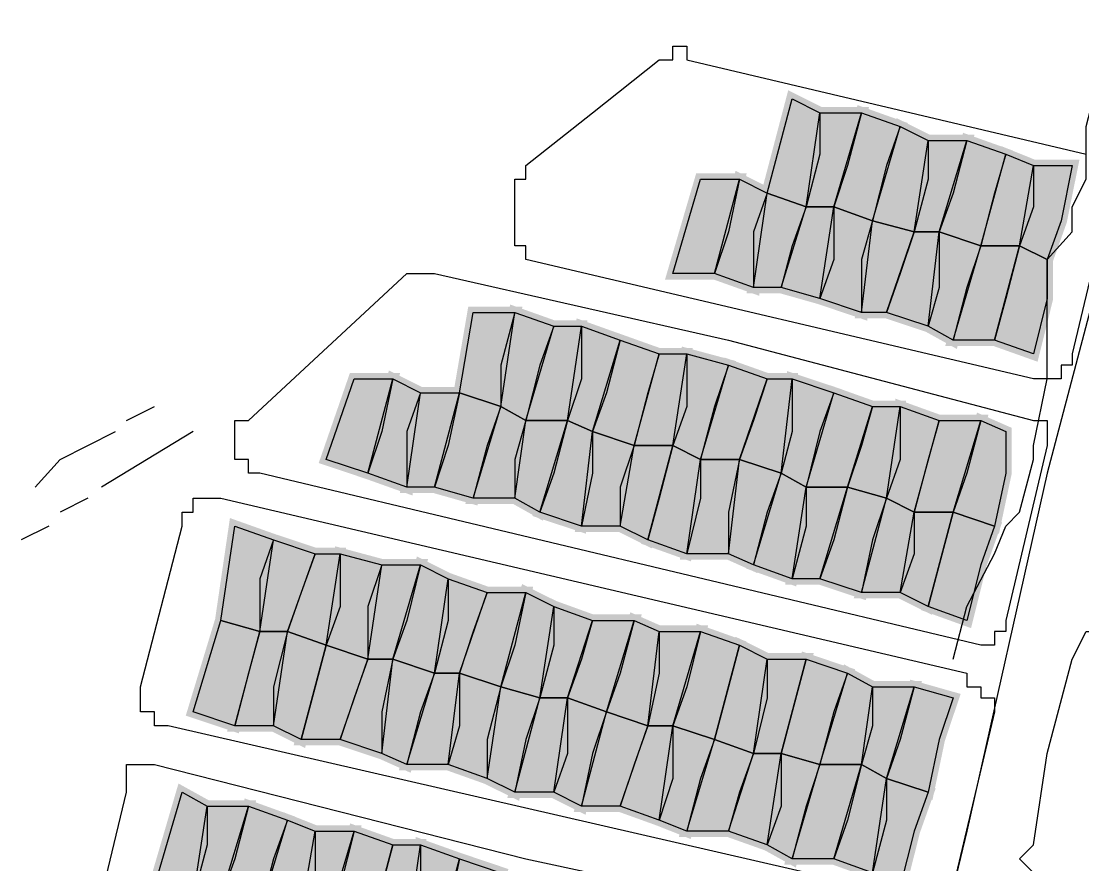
# Model space of a CAD drawing. Header units: millimetres. Extents: x -3588 to 75209, y -3737 to 38254.
# Drawn here: x 27931 to 28039, y 6343.7 to 6429.5 of the extents above; entities that cross this region are included whole.
import ezdxf

# ---------------------------------------------------------------- set-up
doc = ezdxf.new("R2010")
doc.units = ezdxf.units.MM
doc.layers.add('H', color=250, linetype='Continuous')
doc.layers.add('P', color=253, linetype='Continuous')

msp = doc.modelspace()

# ---------------------------------------------------------------- hatches: boundary and pattern name
at = {"layer": 'H', "linetype": 'Continuous'}
for points in [[(28012.545, 6419.944), (28011.121, 6410.63), (28006.896, 6412.038), (28009.713, 6421.352), (28012.545, 6419.944), (28012.545, 6419.944)], [(28016.482, 6419.944), (28013.665, 6410.63), (28011.121, 6410.63), (28012.545, 6419.944), (28016.482, 6419.944), (28016.482, 6419.944)], [(28020.435, 6418.808), (28017.906, 6409.206), (28013.665, 6410.63), (28016.482, 6419.944), (28020.435, 6418.808), (28020.435, 6418.808)], [(28023.268, 6417.4), (28021.859, 6407.797), (28017.906, 6409.206), (28020.435, 6418.808), (28023.268, 6417.4), (28023.268, 6417.4)], [(28027.221, 6417.4), (28024.676, 6407.797), (28021.859, 6407.797), (28023.268, 6417.4), (28027.221, 6417.4), (28027.221, 6417.4)], [(28031.446, 6415.991), (28028.629, 6406.389), (28024.676, 6407.797), (28027.221, 6417.4), (28031.446, 6415.991), (28031.446, 6415.991)], [(28033.99, 6414.583), (28032.87, 6406.389), (28028.629, 6406.389), (28031.446, 6415.991), (28033.99, 6414.583), (28033.99, 6414.583)], [(28038.231, 6414.583), (28035.399, 6405.269), (28032.87, 6406.389), (28033.99, 6414.583), (28038.231, 6414.583), (28038.231, 6414.583)], [(28004.351, 6413.159), (28001.535, 6403.844), (27997.582, 6403.844), (28000.11, 6413.159), (28004.351, 6413.159), (28004.351, 6413.159)], [(28006.896, 6412.038), (28005.488, 6402.436), (28001.535, 6403.844), (28004.351, 6413.159), (28006.896, 6412.038), (28006.896, 6412.038)], [(28011.121, 6410.63), (28008.304, 6402.436), (28005.488, 6402.436), (28006.896, 6412.038), (28011.121, 6410.63), (28011.121, 6410.63)], [(28013.665, 6410.63), (28012.545, 6401.028), (28008.304, 6402.436), (28011.121, 6410.63), (28013.665, 6410.63), (28013.665, 6410.63)], [(28017.906, 6409.206), (28016.482, 6399.619), (28012.545, 6401.028), (28013.665, 6410.63), (28017.906, 6409.206), (28017.906, 6409.206)], [(28021.859, 6407.797), (28019.315, 6399.619), (28016.482, 6399.619), (28017.906, 6409.206), (28021.859, 6407.797), (28021.859, 6407.797)], [(28024.676, 6407.797), (28023.268, 6398.483), (28019.315, 6399.619), (28021.859, 6407.797), (28024.676, 6407.797), (28024.676, 6407.797)], [(28028.629, 6406.389), (28026.084, 6397.075), (28023.268, 6398.483), (28024.676, 6407.797), (28028.629, 6406.389), (28028.629, 6406.389)], [(28032.87, 6406.389), (28030.037, 6397.075), (28026.084, 6397.075), (28028.629, 6406.389), (28032.87, 6406.389), (28032.87, 6406.389)], [(28035.399, 6405.269), (28033.99, 6395.666), (28030.037, 6397.075), (28032.87, 6406.389), (28035.399, 6405.269), (28035.399, 6405.269)], [(27981.21, 6399.619), (27979.786, 6390.305), (27975.833, 6391.714), (27977.257, 6399.619), (27981.21, 6399.619), (27981.21, 6399.619)], [(27985.163, 6398.483), (27982.618, 6388.881), (27979.786, 6390.305), (27981.21, 6399.619), (27985.163, 6398.483), (27985.163, 6398.483)], [(27987.98, 6398.483), (27986.571, 6388.881), (27982.618, 6388.881), (27985.163, 6398.483), (27987.98, 6398.483), (27987.98, 6398.483)], [(27991.932, 6397.075), (27989.388, 6387.473), (27986.571, 6388.881), (27987.98, 6398.483), (27991.932, 6397.075), (27991.932, 6397.075)], [(27996.157, 6395.666), (27993.341, 6386.064), (27989.388, 6387.473), (27991.932, 6397.075), (27996.157, 6395.666), (27996.157, 6395.666)], [(27998.702, 6395.666), (27997.582, 6386.064), (27993.341, 6386.064), (27996.157, 6395.666), (27998.702, 6395.666), (27998.702, 6395.666)], [(28002.943, 6394.258), (28000.11, 6384.944), (27997.582, 6386.064), (27998.702, 6395.666), (28002.943, 6394.258), (28002.943, 6394.258)], [(28006.896, 6392.834), (28004.351, 6384.944), (28000.11, 6384.944), (28002.943, 6394.258), (28006.896, 6392.834), (28006.896, 6392.834)], [(27969.063, 6392.834), (27966.246, 6383.52), (27962.294, 6384.944), (27964.838, 6392.834), (27969.063, 6392.834), (27969.063, 6392.834)], [(27971.608, 6391.714), (27970.471, 6382.111), (27966.246, 6383.52), (27969.063, 6392.834), (27971.608, 6391.714), (27971.608, 6391.714)], [(28009.713, 6392.834), (28008.304, 6383.52), (28004.351, 6384.944), (28006.896, 6392.834), (28009.713, 6392.834), (28009.713, 6392.834)], [(28013.665, 6391.714), (28011.121, 6382.111), (28008.304, 6383.52), (28009.713, 6392.834), (28013.665, 6391.714), (28013.665, 6391.714)], [(27975.833, 6391.714), (27973.016, 6382.111), (27970.471, 6382.111), (27971.608, 6391.714), (27975.833, 6391.714), (27975.833, 6391.714)], [(27979.786, 6390.305), (27977.257, 6380.703), (27973.016, 6382.111), (27975.833, 6391.714), (27979.786, 6390.305), (27979.786, 6390.305)], [(28017.906, 6390.305), (28015.074, 6382.111), (28011.121, 6382.111), (28013.665, 6391.714), (28017.906, 6390.305), (28017.906, 6390.305)], [(27982.618, 6388.881), (27981.21, 6380.703), (27977.257, 6380.703), (27979.786, 6390.305), (27982.618, 6388.881), (27982.618, 6388.881)], [(28020.435, 6390.305), (28019.315, 6380.703), (28015.074, 6382.111), (28017.906, 6390.305), (28020.435, 6390.305), (28020.435, 6390.305)], [(28024.676, 6388.881), (28021.859, 6379.295), (28019.315, 6380.703), (28020.435, 6390.305), (28024.676, 6388.881), (28024.676, 6388.881)], [(27986.571, 6388.881), (27984.027, 6379.295), (27981.21, 6380.703), (27982.618, 6388.881), (27986.571, 6388.881), (27986.571, 6388.881)], [(27989.388, 6387.473), (27987.98, 6378.158), (27984.027, 6379.295), (27986.571, 6388.881), (27989.388, 6387.473), (27989.388, 6387.473)], [(28028.629, 6388.881), (28026.084, 6379.295), (28021.859, 6379.295), (28024.676, 6388.881), (28028.629, 6388.881), (28028.629, 6388.881)], [(28031.446, 6387.473), (28030.037, 6378.158), (28026.084, 6379.295), (28028.629, 6388.881), (28031.446, 6387.473), (28031.446, 6387.473)], [(27993.341, 6386.064), (27991.932, 6378.158), (27987.98, 6378.158), (27989.388, 6387.473), (27993.341, 6386.064), (27993.341, 6386.064)], [(27997.582, 6386.064), (27994.749, 6376.75), (27991.932, 6378.158), (27993.341, 6386.064), (27997.582, 6386.064), (27997.582, 6386.064)], [(28000.11, 6384.944), (27998.702, 6375.342), (27994.749, 6376.75), (27997.582, 6386.064), (28000.11, 6384.944), (28000.11, 6384.944)], [(28004.351, 6384.944), (28002.943, 6375.342), (27998.702, 6375.342), (28000.11, 6384.944), (28004.351, 6384.944), (28004.351, 6384.944)], [(28008.304, 6383.52), (28005.488, 6373.933), (28002.943, 6375.342), (28004.351, 6384.944), (28008.304, 6383.52), (28008.304, 6383.52)], [(28011.121, 6382.111), (28009.713, 6372.509), (28005.488, 6373.933), (28008.304, 6383.52), (28011.121, 6382.111), (28011.121, 6382.111)], [(28015.074, 6382.111), (28012.545, 6372.509), (28009.713, 6372.509), (28011.121, 6382.111), (28015.074, 6382.111), (28015.074, 6382.111)], [(28019.315, 6380.703), (28016.482, 6371.389), (28012.545, 6372.509), (28015.074, 6382.111), (28019.315, 6380.703), (28019.315, 6380.703)], [(28021.859, 6379.295), (28020.435, 6371.389), (28016.482, 6371.389), (28019.315, 6380.703), (28021.859, 6379.295), (28021.859, 6379.295)], [(28026.084, 6379.295), (28023.268, 6369.981), (28020.435, 6371.389), (28021.859, 6379.295), (28026.084, 6379.295), (28026.084, 6379.295)], [(28030.037, 6378.158), (28027.221, 6368.556), (28023.268, 6369.981), (28026.084, 6379.295), (28030.037, 6378.158), (28030.037, 6378.158)], [(27956.932, 6376.75), (27955.508, 6367.148), (27951.283, 6368.556), (27952.691, 6378.158), (27956.932, 6376.75), (27956.932, 6376.75)], [(27960.885, 6375.342), (27958.053, 6367.148), (27955.508, 6367.148), (27956.932, 6376.75), (27960.885, 6375.342), (27960.885, 6375.342)], [(27963.702, 6375.342), (27962.294, 6365.74), (27958.053, 6367.148), (27960.885, 6375.342), (27963.702, 6375.342), (27963.702, 6375.342)], [(27967.655, 6373.933), (27966.246, 6364.619), (27962.294, 6365.74), (27963.702, 6375.342), (27967.655, 6373.933), (27967.655, 6373.933)], [(27971.608, 6373.933), (27969.063, 6364.619), (27966.246, 6364.619), (27967.655, 6373.933), (27971.608, 6373.933), (27971.608, 6373.933)], [(27974.424, 6372.509), (27973.016, 6363.195), (27969.063, 6364.619), (27971.608, 6373.933), (27974.424, 6372.509), (27974.424, 6372.509)], [(27978.377, 6371.389), (27975.833, 6363.195), (27973.016, 6363.195), (27974.424, 6372.509), (27978.377, 6371.389), (27978.377, 6371.389)], [(27982.618, 6371.389), (27979.786, 6361.787), (27975.833, 6363.195), (27978.377, 6371.389), (27982.618, 6371.389), (27982.618, 6371.389)], [(27985.163, 6369.981), (27984.027, 6360.378), (27979.786, 6361.787), (27982.618, 6371.389), (27985.163, 6369.981), (27985.163, 6369.981)], [(27989.388, 6368.556), (27986.571, 6360.378), (27984.027, 6360.378), (27985.163, 6369.981), (27989.388, 6368.556), (27989.388, 6368.556)], [(27955.508, 6367.148), (27952.691, 6357.834), (27948.738, 6358.97), (27951.283, 6368.556), (27955.508, 6367.148), (27955.508, 6367.148)], [(27993.341, 6368.556), (27990.796, 6358.97), (27986.571, 6360.378), (27989.388, 6368.556), (27993.341, 6368.556), (27993.341, 6368.556)], [(27996.157, 6367.148), (27994.749, 6357.834), (27990.796, 6358.97), (27993.341, 6368.556), (27996.157, 6367.148), (27996.157, 6367.148)], [(27958.053, 6367.148), (27956.932, 6357.834), (27952.691, 6357.834), (27955.508, 6367.148), (27958.053, 6367.148), (27958.053, 6367.148)], [(27962.294, 6365.74), (27959.461, 6356.425), (27956.932, 6357.834), (27958.053, 6367.148), (27962.294, 6365.74), (27962.294, 6365.74)], [(28000.11, 6367.148), (27997.582, 6357.834), (27994.749, 6357.834), (27996.157, 6367.148), (28000.11, 6367.148), (28000.11, 6367.148)], [(28004.351, 6365.74), (28001.535, 6356.425), (27997.582, 6357.834), (28000.11, 6367.148), (28004.351, 6365.74), (28004.351, 6365.74)], [(27966.246, 6364.619), (27963.702, 6356.425), (27959.461, 6356.425), (27962.294, 6365.74), (27966.246, 6364.619), (27966.246, 6364.619)], [(28006.896, 6364.619), (28005.488, 6355.017), (28001.535, 6356.425), (28004.351, 6365.74), (28006.896, 6364.619), (28006.896, 6364.619)], [(27969.063, 6364.619), (27967.655, 6355.017), (27963.702, 6356.425), (27966.246, 6364.619), (27969.063, 6364.619), (27969.063, 6364.619)], [(27973.016, 6363.195), (27970.471, 6353.609), (27967.655, 6355.017), (27969.063, 6364.619), (27973.016, 6363.195), (27973.016, 6363.195)], [(28011.121, 6364.619), (28008.304, 6355.017), (28005.488, 6355.017), (28006.896, 6364.619), (28011.121, 6364.619), (28011.121, 6364.619)], [(28015.074, 6363.195), (28012.545, 6353.609), (28008.304, 6355.017), (28011.121, 6364.619), (28015.074, 6363.195), (28015.074, 6363.195)], [(27975.833, 6363.195), (27974.424, 6353.609), (27970.471, 6353.609), (27973.016, 6363.195), (27975.833, 6363.195), (27975.833, 6363.195)], [(27979.786, 6361.787), (27978.377, 6352.184), (27974.424, 6353.609), (27975.833, 6363.195), (27979.786, 6361.787), (27979.786, 6361.787)], [(28017.906, 6361.787), (28016.482, 6353.609), (28012.545, 6353.609), (28015.074, 6363.195), (28017.906, 6361.787), (28017.906, 6361.787)], [(27984.027, 6360.378), (27981.21, 6351.064), (27978.377, 6352.184), (27979.786, 6361.787), (27984.027, 6360.378), (27984.027, 6360.378)], [(28021.859, 6361.787), (28019.315, 6352.184), (28016.482, 6353.609), (28017.906, 6361.787), (28021.859, 6361.787), (28021.859, 6361.787)], [(28026.084, 6360.378), (28023.268, 6351.064), (28019.315, 6352.184), (28021.859, 6361.787), (28026.084, 6360.378), (28026.084, 6360.378)], [(27986.571, 6360.378), (27985.163, 6351.064), (27981.21, 6351.064), (27984.027, 6360.378), (27986.571, 6360.378), (27986.571, 6360.378)], [(27990.796, 6358.97), (27987.98, 6349.656), (27985.163, 6351.064), (27986.571, 6360.378), (27990.796, 6358.97), (27990.796, 6358.97)], [(27994.749, 6357.834), (27991.932, 6349.656), (27987.98, 6349.656), (27990.796, 6358.97), (27994.749, 6357.834), (27994.749, 6357.834)], [(27997.582, 6357.834), (27996.157, 6348.231), (27991.932, 6349.656), (27994.749, 6357.834), (27997.582, 6357.834), (27997.582, 6357.834)], [(28001.535, 6356.425), (27998.702, 6346.823), (27996.157, 6348.231), (27997.582, 6357.834), (28001.535, 6356.425), (28001.535, 6356.425)], [(28005.488, 6355.017), (28002.943, 6346.823), (27998.702, 6346.823), (28001.535, 6356.425), (28005.488, 6355.017), (28005.488, 6355.017)], [(28008.304, 6355.017), (28006.896, 6345.415), (28002.943, 6346.823), (28005.488, 6355.017), (28008.304, 6355.017), (28008.304, 6355.017)], [(28012.545, 6353.609), (28009.713, 6344.295), (28006.896, 6345.415), (28008.304, 6355.017), (28012.545, 6353.609), (28012.545, 6353.609)], [(28016.482, 6353.609), (28013.665, 6344.295), (28009.713, 6344.295), (28012.545, 6353.609), (28016.482, 6353.609), (28016.482, 6353.609)], [(28019.315, 6352.184), (28017.906, 6342.87), (28013.665, 6344.295), (28016.482, 6353.609), (28019.315, 6352.184), (28019.315, 6352.184)], [(28023.268, 6351.064), (28020.435, 6341.462), (28017.906, 6342.87), (28019.315, 6352.184), (28023.268, 6351.064), (28023.268, 6351.064)], [(27950.147, 6349.656), (27948.738, 6340.054), (27944.513, 6341.462), (27947.33, 6351.064), (27950.147, 6349.656), (27950.147, 6349.656)], [(27954.1, 6349.656), (27951.283, 6340.054), (27948.738, 6340.054), (27950.147, 6349.656), (27954.1, 6349.656), (27954.1, 6349.656)], [(27958.053, 6348.231), (27955.508, 6338.645), (27951.283, 6340.054), (27954.1, 6349.656), (27958.053, 6348.231), (27958.053, 6348.231)], [(27960.885, 6346.823), (27959.461, 6338.645), (27955.508, 6338.645), (27958.053, 6348.231), (27960.885, 6346.823), (27960.885, 6346.823)], [(27964.838, 6346.823), (27962.294, 6337.509), (27959.461, 6338.645), (27960.885, 6346.823), (27964.838, 6346.823), (27964.838, 6346.823)], [(27969.063, 6345.415), (27966.246, 6336.101), (27962.294, 6337.509), (27964.838, 6346.823), (27969.063, 6345.415), (27969.063, 6345.415)], [(27971.608, 6345.415), (27970.471, 6336.101), (27966.246, 6336.101), (27969.063, 6345.415), (27971.608, 6345.415), (27971.608, 6345.415)], [(27975.833, 6344.295), (27973.016, 6334.692), (27970.471, 6336.101), (27971.608, 6345.415), (27975.833, 6344.295), (27975.833, 6344.295)], [(27979.786, 6342.87), (27977.257, 6333.284), (27973.016, 6334.692), (27975.833, 6344.295), (27979.786, 6342.87), (27979.786, 6342.87)]]:
    msp.add_hatch(color=256, dxfattribs=at).paths.add_polyline_path(points)

# ---------------------------------------------------------------- linework, layer by layer
at = {"layer": 'P'}
for points in [[(28169.494, 6399.891), (28165.541, 6401.316), (28154.53, 6403.844), (28137.022, 6408.085), (28107.111, 6414.855), (28091.011, 6420.216), (28058.268, 6427.002), (28050.362, 6429.53), (28048.954, 6428.41), (28047.545, 6427.002), (28046.137, 6424.169), (28040.76, 6403.844), (28035.399, 6383.52), (28027.221, 6347.111), (28023.268, 6330.739), (28019.027, 6315.776), (28017.618, 6309.006), (28015.074, 6298.268), (28013.665, 6294.043)], [(27989.1, 6420.216), (27995.885, 6425.593), (27997.294, 6425.593), (27997.294, 6427.002), (27998.702, 6427.002), (27998.702, 6425.593), (28039.351, 6415.991)], [(28025.812, 6364.619), (28027.221, 6369.981), (28030.037, 6375.342), (28031.174, 6378.158), (28032.582, 6379.567), (28033.99, 6384.944), (28033.99, 6386.352), (28035.399, 6393.122), (28035.399, 6399.891), (28035.399, 6403.844), (28035.399, 6405.269), (28037.943, 6408.085), (28037.943, 6409.206), (28037.943, 6410.63), (28039.351, 6413.447), (28039.351, 6418.808), (28040.76, 6424.169)], [(28012.257, 6415.991), (28010.849, 6410.63), (28006.896, 6412.038), (28009.424, 6421.641), (28012.257, 6420.216), (28012.257, 6415.991)], [(28042.184, 6413.447), (28037.943, 6395.666), (28037.943, 6394.53), (28036.807, 6394.53), (28036.807, 6393.122), (28035.399, 6393.122), (28033.99, 6393.122), (27982.33, 6405.269), (27982.33, 6406.677), (27981.21, 6406.677), (27981.21, 6408.085), (27981.21, 6409.206), (27981.21, 6412.038), (27981.21, 6413.447), (27982.33, 6413.447), (27982.33, 6414.855), (27989.1, 6420.216)], [(28015.074, 6414.855), (28013.665, 6410.63), (28010.849, 6410.63), (28012.257, 6420.216), (28016.482, 6420.216), (28015.074, 6414.855)], [(28019.027, 6414.855), (28017.618, 6409.206), (28013.665, 6410.63), (28016.482, 6420.216), (28020.435, 6418.808), (28019.027, 6414.855)], [(28023.268, 6413.447), (28021.859, 6408.085), (28017.618, 6409.206), (28020.435, 6418.808), (28023.268, 6417.4), (28023.268, 6413.447)], [(28025.812, 6412.038), (28024.388, 6408.085), (28021.859, 6408.085), (28023.268, 6417.4), (28027.221, 6417.4), (28025.812, 6412.038)], [(28030.037, 6412.038), (28028.629, 6406.677), (28024.388, 6408.085), (28027.221, 6417.4), (28031.174, 6415.991), (28030.037, 6412.038)], [(28033.99, 6410.63), (28032.582, 6406.677), (28028.629, 6406.677), (28031.174, 6415.991), (28033.99, 6414.855), (28033.99, 6410.63)], [(28036.807, 6409.206), (28035.399, 6405.269), (28032.582, 6406.677), (28033.99, 6414.855), (28037.943, 6414.855), (28036.807, 6409.206)], [(28002.943, 6408.085), (28001.535, 6403.844), (27997.294, 6403.844), (28000.11, 6413.447), (28004.063, 6413.447), (28002.943, 6408.085)], [(28005.488, 6408.085), (28005.488, 6402.436), (28001.535, 6403.844), (28004.063, 6413.447), (28006.896, 6412.038), (28005.488, 6408.085)], [(28009.424, 6406.677), (28008.304, 6402.436), (28005.488, 6402.436), (28006.896, 6412.038), (28010.849, 6410.63), (28009.424, 6406.677)], [(28013.665, 6405.269), (28012.257, 6401.316), (28008.304, 6402.436), (28010.849, 6410.63), (28013.665, 6410.63), (28013.665, 6405.269)], [(28016.482, 6405.269), (28016.482, 6399.891), (28012.257, 6401.316), (28013.665, 6410.63), (28017.618, 6409.206), (28016.482, 6405.269)], [(28020.435, 6403.844), (28019.027, 6399.891), (28016.482, 6399.891), (28017.618, 6409.206), (28021.859, 6408.085), (28020.435, 6403.844)], [(28024.388, 6402.436), (28023.268, 6398.483), (28019.027, 6399.891), (28021.859, 6408.085), (28024.388, 6408.085), (28024.388, 6402.436)], [(28027.221, 6402.436), (28025.812, 6397.075), (28023.268, 6398.483), (28024.388, 6408.085), (28028.629, 6406.677), (28027.221, 6402.436)], [(28031.174, 6401.316), (28030.037, 6397.075), (28025.812, 6397.075), (28028.629, 6406.677), (28032.582, 6406.677), (28031.174, 6401.316)], [(28035.399, 6401.316), (28033.99, 6395.666), (28030.037, 6397.075), (28032.582, 6406.677), (28035.399, 6405.269), (28035.399, 6401.316)], [(28002.943, 6397.075), (28033.99, 6388.881), (28035.399, 6388.881), (28035.399, 6387.761), (28035.399, 6386.352), (28031.174, 6368.556), (28031.174, 6367.436), (28030.037, 6367.436), (28030.037, 6366.028), (28028.629, 6366.028), (27955.236, 6383.52), (27954.1, 6383.52), (27954.1, 6384.944), (27952.691, 6384.944), (27952.691, 6386.352), (27952.691, 6387.761), (27952.691, 6388.881), (27954.1, 6388.881), (27970.199, 6403.844), (27971.608, 6403.844), (27973.016, 6403.844), (28002.943, 6397.075)], [(27979.786, 6394.53), (27979.786, 6390.305), (27975.561, 6391.714), (27976.969, 6399.891), (27981.21, 6399.891), (27979.786, 6394.53)], [(27983.739, 6394.53), (27982.33, 6388.881), (27979.786, 6390.305), (27981.21, 6399.891), (27985.163, 6398.483), (27983.739, 6394.53)], [(27987.98, 6393.122), (27986.571, 6388.881), (27982.33, 6388.881), (27985.163, 6398.483), (27987.98, 6398.483), (27987.98, 6393.122)], [(27990.524, 6391.714), (27989.1, 6387.761), (27986.571, 6388.881), (27987.98, 6398.483), (27991.932, 6397.075), (27990.524, 6391.714)], [(27994.749, 6391.714), (27993.341, 6386.352), (27989.1, 6387.761), (27991.932, 6397.075), (27995.885, 6395.666), (27994.749, 6391.714)], [(27998.702, 6390.305), (27997.294, 6386.352), (27993.341, 6386.352), (27995.885, 6395.666), (27998.702, 6395.666), (27998.702, 6390.305)], [(28001.535, 6390.305), (28000.11, 6384.944), (27997.294, 6386.352), (27998.702, 6395.666), (28002.943, 6394.53), (28001.535, 6390.305)], [(28005.488, 6388.881), (28004.063, 6384.944), (28000.11, 6384.944), (28002.943, 6394.53), (28006.896, 6393.122), (28005.488, 6388.881)], [(27967.655, 6387.761), (27966.246, 6383.52), (27962.005, 6384.944), (27964.838, 6393.122), (27968.775, 6393.122), (27967.655, 6387.761)], [(27970.199, 6387.761), (27970.199, 6382.111), (27966.246, 6383.52), (27968.775, 6393.122), (27971.608, 6391.714), (27970.199, 6387.761)], [(28009.424, 6387.761), (28008.304, 6383.52), (28004.063, 6384.944), (28006.896, 6393.122), (28009.424, 6393.122), (28009.424, 6387.761)], [(28012.257, 6387.761), (28010.849, 6382.111), (28008.304, 6383.52), (28009.424, 6393.122), (28013.665, 6391.714), (28012.257, 6387.761)], [(27974.424, 6386.352), (27973.016, 6382.111), (27970.199, 6382.111), (27971.608, 6391.714), (27975.561, 6391.714), (27974.424, 6386.352)], [(27978.377, 6386.352), (27976.969, 6380.991), (27973.016, 6382.111), (27975.561, 6391.714), (27979.786, 6390.305), (27978.377, 6386.352)], [(28016.482, 6386.352), (28015.074, 6382.111), (28010.849, 6382.111), (28013.665, 6391.714), (28017.618, 6390.305), (28016.482, 6386.352)], [(27941.681, 6388.881), (27944.513, 6390.305)], [(27981.21, 6384.944), (27981.21, 6380.991), (27976.969, 6380.991), (27979.786, 6390.305), (27982.33, 6388.881), (27981.21, 6384.944)], [(28020.435, 6384.944), (28019.027, 6380.991), (28015.074, 6382.111), (28017.618, 6390.305), (28020.435, 6390.305), (28020.435, 6384.944)], [(28023.268, 6384.944), (28021.859, 6379.567), (28019.027, 6380.991), (28020.435, 6390.305), (28024.388, 6388.881), (28023.268, 6384.944)], [(27985.163, 6383.52), (27983.739, 6379.567), (27981.21, 6380.991), (27982.33, 6388.881), (27986.571, 6388.881), (27985.163, 6383.52)], [(27989.1, 6383.52), (27987.98, 6378.158), (27983.739, 6379.567), (27986.571, 6388.881), (27989.1, 6387.761), (27989.1, 6383.52)], [(28027.221, 6383.52), (28025.812, 6379.567), (28021.859, 6379.567), (28024.388, 6388.881), (28028.629, 6388.881), (28027.221, 6383.52)], [(28031.174, 6383.52), (28030.037, 6378.158), (28025.812, 6379.567), (28028.629, 6388.881), (28031.174, 6387.761), (28031.174, 6383.52)], [(27932.367, 6382.111), (27934.911, 6384.944), (27940.561, 6387.761)], [(27948.45, 6387.761), (27939.136, 6382.111)], [(27991.932, 6382.111), (27991.932, 6378.158), (27987.98, 6378.158), (27989.1, 6387.761), (27993.341, 6386.352), (27991.932, 6382.111)], [(27995.885, 6380.991), (27994.749, 6376.75), (27991.932, 6378.158), (27993.341, 6386.352), (27997.294, 6386.352), (27995.885, 6380.991)], [(28000.11, 6380.991), (27998.702, 6375.342), (27994.749, 6376.75), (27997.294, 6386.352), (28000.11, 6384.944), (28000.11, 6380.991)], [(28002.943, 6379.567), (28002.943, 6375.342), (27998.702, 6375.342), (28000.11, 6384.944), (28004.063, 6384.944), (28002.943, 6379.567)], [(28006.896, 6379.567), (28005.488, 6374.205), (28002.943, 6375.342), (28004.063, 6384.944), (28008.304, 6383.52), (28006.896, 6379.567)], [(28010.849, 6378.158), (28009.424, 6372.797), (28005.488, 6374.205), (28008.304, 6383.52), (28010.849, 6382.111), (28010.849, 6378.158)], [(28013.665, 6376.75), (28012.257, 6372.797), (28009.424, 6372.797), (28010.849, 6382.111), (28015.074, 6382.111), (28013.665, 6376.75)], [(28017.618, 6376.75), (28016.482, 6371.389), (28012.257, 6372.797), (28015.074, 6382.111), (28019.027, 6380.991), (28017.618, 6376.75)], [(27937.728, 6380.991), (27934.911, 6379.567)], [(27947.33, 6378.158), (27947.33, 6379.567), (27948.45, 6379.567), (27948.45, 6380.991), (27949.875, 6380.991), (27951.283, 6380.991), (28027.221, 6363.195), (28027.221, 6361.787), (28028.629, 6361.787), (28028.629, 6360.666), (28030.037, 6360.666), (28030.037, 6359.242), (28025.812, 6341.462), (28024.388, 6341.462), (28024.388, 6340.342), (28023.268, 6340.342), (28021.859, 6340.342), (27945.922, 6357.834), (27944.513, 6357.834), (27944.513, 6359.242), (27943.089, 6359.242), (27943.089, 6360.666), (27943.089, 6361.787), (27947.33, 6378.158)], [(28021.859, 6375.342), (28020.435, 6371.389), (28016.482, 6371.389), (28019.027, 6380.991), (28021.859, 6379.567), (28021.859, 6375.342)], [(28024.388, 6374.205), (28023.268, 6369.981), (28020.435, 6371.389), (28021.859, 6379.567), (28025.812, 6379.567), (28024.388, 6374.205)], [(28028.629, 6374.205), (28027.221, 6368.556), (28023.268, 6369.981), (28025.812, 6379.567), (28030.037, 6378.158), (28028.629, 6374.205)], [(27933.775, 6378.158), (27930.958, 6376.75)], [(27955.236, 6372.797), (27955.236, 6367.436), (27951.283, 6368.556), (27952.691, 6378.158), (27956.644, 6376.75), (27955.236, 6372.797)], [(27959.461, 6371.389), (27958.053, 6367.436), (27955.236, 6367.436), (27956.644, 6376.75), (27960.885, 6375.342), (27959.461, 6371.389)], [(27963.414, 6369.981), (27962.005, 6366.028), (27958.053, 6367.436), (27960.885, 6375.342), (27963.414, 6375.342), (27963.414, 6369.981)], [(27966.246, 6369.981), (27966.246, 6364.619), (27962.005, 6366.028), (27963.414, 6375.342), (27967.655, 6374.205), (27966.246, 6369.981)], [(27970.199, 6368.556), (27968.775, 6364.619), (27966.246, 6364.619), (27967.655, 6374.205), (27971.608, 6374.205), (27970.199, 6368.556)], [(27974.424, 6368.556), (27973.016, 6363.195), (27968.775, 6364.619), (27971.608, 6374.205), (27974.424, 6372.797), (27974.424, 6368.556)], [(27976.969, 6367.436), (27975.561, 6363.195), (27973.016, 6363.195), (27974.424, 6372.797), (27978.377, 6371.389), (27976.969, 6367.436)], [(27981.21, 6366.028), (27979.786, 6361.787), (27975.561, 6363.195), (27978.377, 6371.389), (27982.33, 6371.389), (27981.21, 6366.028)], [(27985.163, 6366.028), (27983.739, 6360.666), (27979.786, 6361.787), (27982.33, 6371.389), (27985.163, 6369.981), (27985.163, 6366.028)], [(27987.98, 6364.619), (27986.571, 6360.666), (27983.739, 6360.666), (27985.163, 6369.981), (27989.1, 6368.556), (27987.98, 6364.619)], [(27954.1, 6363.195), (27952.691, 6357.834), (27948.45, 6359.242), (27951.283, 6368.556), (27955.236, 6367.436), (27954.1, 6363.195)], [(27991.932, 6363.195), (27990.524, 6359.242), (27986.571, 6360.666), (27989.1, 6368.556), (27993.341, 6368.556), (27991.932, 6363.195)], [(27995.885, 6363.195), (27994.749, 6357.834), (27990.524, 6359.242), (27993.341, 6368.556), (27995.885, 6367.436), (27995.885, 6363.195)], [(27956.644, 6361.787), (27956.644, 6357.834), (27952.691, 6357.834), (27955.236, 6367.436), (27958.053, 6367.436), (27956.644, 6361.787)], [(27960.885, 6361.787), (27959.461, 6356.425), (27956.644, 6357.834), (27958.053, 6367.436), (27962.005, 6366.028), (27960.885, 6361.787)], [(27998.702, 6361.787), (27997.294, 6357.834), (27994.749, 6357.834), (27995.885, 6367.436), (28000.11, 6367.436), (27998.702, 6361.787)], [(28002.943, 6361.787), (28001.535, 6356.425), (27997.294, 6357.834), (28000.11, 6367.436), (28004.063, 6366.028), (28002.943, 6361.787)], [(28081.409, 6332.148), (28074.64, 6333.556), (28050.362, 6338.917), (28036.807, 6341.462), (28033.99, 6342.87), (28032.582, 6344.295), (28033.99, 6345.703), (28035.399, 6355.017), (28037.943, 6364.619), (28039.351, 6367.436), (28040.76, 6367.436), (28054.315, 6364.619), (28069.278, 6360.666), (28081.409, 6357.834), (28091.011, 6355.017), (28093.556, 6355.017), (28094.964, 6353.881), (28094.964, 6352.472), (28089.603, 6332.148), (28089.603, 6330.739), (28088.195, 6330.739), (28086.786, 6330.739), (28081.409, 6332.148)], [(27964.838, 6360.666), (27963.414, 6356.425), (27959.461, 6356.425), (27962.005, 6366.028), (27966.246, 6364.619), (27964.838, 6360.666)], [(28006.896, 6360.666), (28005.488, 6355.017), (28001.535, 6356.425), (28004.063, 6366.028), (28006.896, 6364.619), (28006.896, 6360.666)], [(27967.655, 6359.242), (27967.655, 6355.017), (27963.414, 6356.425), (27966.246, 6364.619), (27968.775, 6364.619), (27967.655, 6359.242)], [(27971.608, 6359.242), (27970.199, 6353.881), (27967.655, 6355.017), (27968.775, 6364.619), (27973.016, 6363.195), (27971.608, 6359.242)], [(28009.424, 6359.242), (28008.304, 6355.017), (28005.488, 6355.017), (28006.896, 6364.619), (28010.849, 6364.619), (28009.424, 6359.242)], [(28013.665, 6359.242), (28012.257, 6353.881), (28008.304, 6355.017), (28010.849, 6364.619), (28015.074, 6363.195), (28013.665, 6359.242)], [(27975.561, 6357.834), (27974.424, 6353.881), (27970.199, 6353.881), (27973.016, 6363.195), (27975.561, 6363.195), (27975.561, 6357.834)], [(27978.377, 6356.425), (27978.377, 6352.472), (27974.424, 6353.881), (27975.561, 6363.195), (27979.786, 6361.787), (27978.377, 6356.425)], [(28017.618, 6357.834), (28016.482, 6353.881), (28012.257, 6353.881), (28015.074, 6363.195), (28017.618, 6361.787), (28017.618, 6357.834)], [(27982.33, 6356.425), (27981.21, 6351.064), (27978.377, 6352.472), (27979.786, 6361.787), (27983.739, 6360.666), (27982.33, 6356.425)], [(28020.435, 6356.425), (28019.027, 6352.472), (28016.482, 6353.881), (28017.618, 6361.787), (28021.859, 6361.787), (28020.435, 6356.425)], [(28024.388, 6356.425), (28023.268, 6351.064), (28019.027, 6352.472), (28021.859, 6361.787), (28025.812, 6360.666), (28024.388, 6356.425)], [(27986.571, 6355.017), (27985.163, 6351.064), (27981.21, 6351.064), (27983.739, 6360.666), (27986.571, 6360.666), (27986.571, 6355.017)], [(27989.1, 6355.017), (27987.98, 6349.656), (27985.163, 6351.064), (27986.571, 6360.666), (27990.524, 6359.242), (27989.1, 6355.017)], [(27993.341, 6353.881), (27991.932, 6349.656), (27987.98, 6349.656), (27990.524, 6359.242), (27994.749, 6357.834), (27993.341, 6353.881)], [(27997.294, 6352.472), (27995.885, 6348.231), (27991.932, 6349.656), (27994.749, 6357.834), (27997.294, 6357.834), (27997.294, 6352.472)], [(28000.11, 6352.472), (27998.702, 6347.111), (27995.885, 6348.231), (27997.294, 6357.834), (28001.535, 6356.425), (28000.11, 6352.472)], [(28004.063, 6351.064), (28002.943, 6347.111), (27998.702, 6347.111), (28001.535, 6356.425), (28005.488, 6355.017), (28004.063, 6351.064)], [(28008.304, 6349.656), (28006.896, 6345.703), (28002.943, 6347.111), (28005.488, 6355.017), (28008.304, 6355.017), (28008.304, 6349.656)], [(28010.849, 6349.656), (28009.424, 6344.295), (28006.896, 6345.703), (28008.304, 6355.017), (28012.257, 6353.881), (28010.849, 6349.656)], [(27982.33, 6344.295), (28020.435, 6336.101), (28021.859, 6336.101), (28021.859, 6334.692), (28023.268, 6334.692), (28023.268, 6333.556), (28023.268, 6332.148), (28019.027, 6314.368), (28017.618, 6314.368), (28017.618, 6313.231), (28016.482, 6313.231), (28015.074, 6313.231), (27939.136, 6330.739), (27937.728, 6332.148), (27937.728, 6333.556), (27937.728, 6334.692), (27941.681, 6351.064), (27941.681, 6352.472), (27941.681, 6353.881), (27943.089, 6353.881), (27944.513, 6353.881), (27982.33, 6344.295)], [(28015.074, 6348.231), (28013.665, 6344.295), (28009.424, 6344.295), (28012.257, 6353.881), (28016.482, 6353.881), (28015.074, 6348.231)], [(28019.027, 6348.231), (28017.618, 6342.87), (28013.665, 6344.295), (28016.482, 6353.881), (28019.027, 6352.472), (28019.027, 6348.231)], [(28021.859, 6347.111), (28020.435, 6341.462), (28017.618, 6342.87), (28019.027, 6352.472), (28023.268, 6351.064), (28021.859, 6347.111)], [(27949.875, 6345.703), (27948.45, 6340.342), (27944.513, 6341.462), (27947.33, 6351.064), (27949.875, 6349.656), (27949.875, 6345.703)], [(27952.691, 6344.295), (27951.283, 6340.342), (27948.45, 6340.342), (27949.875, 6349.656), (27954.1, 6349.656), (27952.691, 6344.295)], [(27956.644, 6344.295), (27955.236, 6338.917), (27951.283, 6340.342), (27954.1, 6349.656), (27958.053, 6348.231), (27956.644, 6344.295)], [(27960.885, 6342.87), (27959.461, 6338.917), (27955.236, 6338.917), (27958.053, 6348.231), (27960.885, 6347.111), (27960.885, 6342.87)], [(27963.414, 6341.462), (27962.005, 6337.509), (27959.461, 6338.917), (27960.885, 6347.111), (27964.838, 6347.111), (27963.414, 6341.462)], [(27967.655, 6341.462), (27966.246, 6336.101), (27962.005, 6337.509), (27964.838, 6347.111), (27968.775, 6345.703), (27967.655, 6341.462)], [(27971.608, 6340.342), (27970.199, 6336.101), (27966.246, 6336.101), (27968.775, 6345.703), (27971.608, 6345.703), (27971.608, 6340.342)], [(27974.424, 6338.917), (27973.016, 6334.692), (27970.199, 6336.101), (27971.608, 6345.703), (27975.561, 6344.295), (27974.424, 6338.917)], [(27978.377, 6338.917), (27976.969, 6333.556), (27973.016, 6334.692), (27975.561, 6344.295), (27979.786, 6342.87), (27978.377, 6338.917)]]:
    msp.add_lwpolyline(points, dxfattribs=at)
at = {"layer": 'P', "const_width": 1.2}
for points in [[(28012.257, 6415.991), (28010.849, 6410.63), (28006.896, 6412.038), (28009.424, 6421.641), (28012.257, 6420.216), (28012.257, 6415.991)], [(28015.074, 6414.855), (28013.665, 6410.63), (28010.849, 6410.63), (28012.257, 6420.216), (28016.482, 6420.216), (28015.074, 6414.855)], [(28019.027, 6414.855), (28017.618, 6409.206), (28013.665, 6410.63), (28016.482, 6420.216), (28020.435, 6418.808), (28019.027, 6414.855)], [(28023.268, 6413.447), (28021.859, 6408.085), (28017.618, 6409.206), (28020.435, 6418.808), (28023.268, 6417.4), (28023.268, 6413.447)], [(28025.812, 6412.038), (28024.388, 6408.085), (28021.859, 6408.085), (28023.268, 6417.4), (28027.221, 6417.4), (28025.812, 6412.038)], [(28030.037, 6412.038), (28028.629, 6406.677), (28024.388, 6408.085), (28027.221, 6417.4), (28031.174, 6415.991), (28030.037, 6412.038)], [(28033.99, 6410.63), (28032.582, 6406.677), (28028.629, 6406.677), (28031.174, 6415.991), (28033.99, 6414.855), (28033.99, 6410.63)], [(28036.807, 6409.206), (28035.399, 6405.269), (28032.582, 6406.677), (28033.99, 6414.855), (28037.943, 6414.855), (28036.807, 6409.206)], [(28005.488, 6408.085), (28005.488, 6402.436), (28001.535, 6403.844), (28004.063, 6413.447), (28006.896, 6412.038), (28005.488, 6408.085)], [(28002.943, 6408.085), (28001.535, 6403.844), (27997.294, 6403.844), (28000.11, 6413.447), (28004.063, 6413.447), (28002.943, 6408.085)], [(28009.424, 6406.677), (28008.304, 6402.436), (28005.488, 6402.436), (28006.896, 6412.038), (28010.849, 6410.63), (28009.424, 6406.677)], [(28013.665, 6405.269), (28012.257, 6401.316), (28008.304, 6402.436), (28010.849, 6410.63), (28013.665, 6410.63), (28013.665, 6405.269)], [(28016.482, 6405.269), (28016.482, 6399.891), (28012.257, 6401.316), (28013.665, 6410.63), (28017.618, 6409.206), (28016.482, 6405.269)], [(28020.435, 6403.844), (28019.027, 6399.891), (28016.482, 6399.891), (28017.618, 6409.206), (28021.859, 6408.085), (28020.435, 6403.844)], [(28027.221, 6402.436), (28025.812, 6397.075), (28023.268, 6398.483), (28024.388, 6408.085), (28028.629, 6406.677), (28027.221, 6402.436)], [(28024.388, 6402.436), (28023.268, 6398.483), (28019.027, 6399.891), (28021.859, 6408.085), (28024.388, 6408.085), (28024.388, 6402.436)], [(28031.174, 6401.316), (28030.037, 6397.075), (28025.812, 6397.075), (28028.629, 6406.677), (28032.582, 6406.677), (28031.174, 6401.316)], [(28035.399, 6401.316), (28033.99, 6395.666), (28030.037, 6397.075), (28032.582, 6406.677), (28035.399, 6405.269), (28035.399, 6401.316)], [(27979.786, 6394.53), (27979.786, 6390.305), (27975.561, 6391.714), (27976.969, 6399.891), (27981.21, 6399.891), (27979.786, 6394.53)], [(27983.739, 6394.53), (27982.33, 6388.881), (27979.786, 6390.305), (27981.21, 6399.891), (27985.163, 6398.483), (27983.739, 6394.53)], [(27987.98, 6393.122), (27986.571, 6388.881), (27982.33, 6388.881), (27985.163, 6398.483), (27987.98, 6398.483), (27987.98, 6393.122)], [(27990.524, 6391.714), (27989.1, 6387.761), (27986.571, 6388.881), (27987.98, 6398.483), (27991.932, 6397.075), (27990.524, 6391.714)], [(27994.749, 6391.714), (27993.341, 6386.352), (27989.1, 6387.761), (27991.932, 6397.075), (27995.885, 6395.666), (27994.749, 6391.714)], [(27998.702, 6390.305), (27997.294, 6386.352), (27993.341, 6386.352), (27995.885, 6395.666), (27998.702, 6395.666), (27998.702, 6390.305)], [(28001.535, 6390.305), (28000.11, 6384.944), (27997.294, 6386.352), (27998.702, 6395.666), (28002.943, 6394.53), (28001.535, 6390.305)], [(28005.488, 6388.881), (28004.063, 6384.944), (28000.11, 6384.944), (28002.943, 6394.53), (28006.896, 6393.122), (28005.488, 6388.881)], [(27967.655, 6387.761), (27966.246, 6383.52), (27962.005, 6384.944), (27964.838, 6393.122), (27968.775, 6393.122), (27967.655, 6387.761)], [(27970.199, 6387.761), (27970.199, 6382.111), (27966.246, 6383.52), (27968.775, 6393.122), (27971.608, 6391.714), (27970.199, 6387.761)], [(28009.424, 6387.761), (28008.304, 6383.52), (28004.063, 6384.944), (28006.896, 6393.122), (28009.424, 6393.122), (28009.424, 6387.761)], [(28012.257, 6387.761), (28010.849, 6382.111), (28008.304, 6383.52), (28009.424, 6393.122), (28013.665, 6391.714), (28012.257, 6387.761)], [(27974.424, 6386.352), (27973.016, 6382.111), (27970.199, 6382.111), (27971.608, 6391.714), (27975.561, 6391.714), (27974.424, 6386.352)], [(27978.377, 6386.352), (27976.969, 6380.991), (27973.016, 6382.111), (27975.561, 6391.714), (27979.786, 6390.305), (27978.377, 6386.352)], [(28016.482, 6386.352), (28015.074, 6382.111), (28010.849, 6382.111), (28013.665, 6391.714), (28017.618, 6390.305), (28016.482, 6386.352)], [(27981.21, 6384.944), (27981.21, 6380.991), (27976.969, 6380.991), (27979.786, 6390.305), (27982.33, 6388.881), (27981.21, 6384.944)], [(28020.435, 6384.944), (28019.027, 6380.991), (28015.074, 6382.111), (28017.618, 6390.305), (28020.435, 6390.305), (28020.435, 6384.944)], [(28023.268, 6384.944), (28021.859, 6379.567), (28019.027, 6380.991), (28020.435, 6390.305), (28024.388, 6388.881), (28023.268, 6384.944)], [(27985.163, 6383.52), (27983.739, 6379.567), (27981.21, 6380.991), (27982.33, 6388.881), (27986.571, 6388.881), (27985.163, 6383.52)], [(27989.1, 6383.52), (27987.98, 6378.158), (27983.739, 6379.567), (27986.571, 6388.881), (27989.1, 6387.761), (27989.1, 6383.52)], [(28027.221, 6383.52), (28025.812, 6379.567), (28021.859, 6379.567), (28024.388, 6388.881), (28028.629, 6388.881), (28027.221, 6383.52)], [(28031.174, 6383.52), (28030.037, 6378.158), (28025.812, 6379.567), (28028.629, 6388.881), (28031.174, 6387.761), (28031.174, 6383.52)], [(27991.932, 6382.111), (27991.932, 6378.158), (27987.98, 6378.158), (27989.1, 6387.761), (27993.341, 6386.352), (27991.932, 6382.111)], [(28000.11, 6380.991), (27998.702, 6375.342), (27994.749, 6376.75), (27997.294, 6386.352), (28000.11, 6384.944), (28000.11, 6380.991)], [(27995.885, 6380.991), (27994.749, 6376.75), (27991.932, 6378.158), (27993.341, 6386.352), (27997.294, 6386.352), (27995.885, 6380.991)], [(28002.943, 6379.567), (28002.943, 6375.342), (27998.702, 6375.342), (28000.11, 6384.944), (28004.063, 6384.944), (28002.943, 6379.567)], [(28006.896, 6379.567), (28005.488, 6374.205), (28002.943, 6375.342), (28004.063, 6384.944), (28008.304, 6383.52), (28006.896, 6379.567)], [(28010.849, 6378.158), (28009.424, 6372.797), (28005.488, 6374.205), (28008.304, 6383.52), (28010.849, 6382.111), (28010.849, 6378.158)], [(28017.618, 6376.75), (28016.482, 6371.389), (28012.257, 6372.797), (28015.074, 6382.111), (28019.027, 6380.991), (28017.618, 6376.75)], [(28013.665, 6376.75), (28012.257, 6372.797), (28009.424, 6372.797), (28010.849, 6382.111), (28015.074, 6382.111), (28013.665, 6376.75)], [(28021.859, 6375.342), (28020.435, 6371.389), (28016.482, 6371.389), (28019.027, 6380.991), (28021.859, 6379.567), (28021.859, 6375.342)], [(28024.388, 6374.205), (28023.268, 6369.981), (28020.435, 6371.389), (28021.859, 6379.567), (28025.812, 6379.567), (28024.388, 6374.205)], [(28028.629, 6374.205), (28027.221, 6368.556), (28023.268, 6369.981), (28025.812, 6379.567), (28030.037, 6378.158), (28028.629, 6374.205)], [(27955.236, 6372.797), (27955.236, 6367.436), (27951.283, 6368.556), (27952.691, 6378.158), (27956.644, 6376.75), (27955.236, 6372.797)], [(27959.461, 6371.389), (27958.053, 6367.436), (27955.236, 6367.436), (27956.644, 6376.75), (27960.885, 6375.342), (27959.461, 6371.389)], [(27963.414, 6369.981), (27962.005, 6366.028), (27958.053, 6367.436), (27960.885, 6375.342), (27963.414, 6375.342), (27963.414, 6369.981)], [(27966.246, 6369.981), (27966.246, 6364.619), (27962.005, 6366.028), (27963.414, 6375.342), (27967.655, 6374.205), (27966.246, 6369.981)], [(27970.199, 6368.556), (27968.775, 6364.619), (27966.246, 6364.619), (27967.655, 6374.205), (27971.608, 6374.205), (27970.199, 6368.556)], [(27974.424, 6368.556), (27973.016, 6363.195), (27968.775, 6364.619), (27971.608, 6374.205), (27974.424, 6372.797), (27974.424, 6368.556)], [(27976.969, 6367.436), (27975.561, 6363.195), (27973.016, 6363.195), (27974.424, 6372.797), (27978.377, 6371.389), (27976.969, 6367.436)], [(27985.163, 6366.028), (27983.739, 6360.666), (27979.786, 6361.787), (27982.33, 6371.389), (27985.163, 6369.981), (27985.163, 6366.028)], [(27981.21, 6366.028), (27979.786, 6361.787), (27975.561, 6363.195), (27978.377, 6371.389), (27982.33, 6371.389), (27981.21, 6366.028)], [(27987.98, 6364.619), (27986.571, 6360.666), (27983.739, 6360.666), (27985.163, 6369.981), (27989.1, 6368.556), (27987.98, 6364.619)], [(27954.1, 6363.195), (27952.691, 6357.834), (27948.45, 6359.242), (27951.283, 6368.556), (27955.236, 6367.436), (27954.1, 6363.195)], [(27991.932, 6363.195), (27990.524, 6359.242), (27986.571, 6360.666), (27989.1, 6368.556), (27993.341, 6368.556), (27991.932, 6363.195)], [(27995.885, 6363.195), (27994.749, 6357.834), (27990.524, 6359.242), (27993.341, 6368.556), (27995.885, 6367.436), (27995.885, 6363.195)], [(27956.644, 6361.787), (27956.644, 6357.834), (27952.691, 6357.834), (27955.236, 6367.436), (27958.053, 6367.436), (27956.644, 6361.787)], [(27960.885, 6361.787), (27959.461, 6356.425), (27956.644, 6357.834), (27958.053, 6367.436), (27962.005, 6366.028), (27960.885, 6361.787)], [(27998.702, 6361.787), (27997.294, 6357.834), (27994.749, 6357.834), (27995.885, 6367.436), (28000.11, 6367.436), (27998.702, 6361.787)], [(28002.943, 6361.787), (28001.535, 6356.425), (27997.294, 6357.834), (28000.11, 6367.436), (28004.063, 6366.028), (28002.943, 6361.787)], [(27964.838, 6360.666), (27963.414, 6356.425), (27959.461, 6356.425), (27962.005, 6366.028), (27966.246, 6364.619), (27964.838, 6360.666)], [(28006.896, 6360.666), (28005.488, 6355.017), (28001.535, 6356.425), (28004.063, 6366.028), (28006.896, 6364.619), (28006.896, 6360.666)], [(27967.655, 6359.242), (27967.655, 6355.017), (27963.414, 6356.425), (27966.246, 6364.619), (27968.775, 6364.619), (27967.655, 6359.242)], [(27971.608, 6359.242), (27970.199, 6353.881), (27967.655, 6355.017), (27968.775, 6364.619), (27973.016, 6363.195), (27971.608, 6359.242)], [(28009.424, 6359.242), (28008.304, 6355.017), (28005.488, 6355.017), (28006.896, 6364.619), (28010.849, 6364.619), (28009.424, 6359.242)], [(28013.665, 6359.242), (28012.257, 6353.881), (28008.304, 6355.017), (28010.849, 6364.619), (28015.074, 6363.195), (28013.665, 6359.242)], [(27975.561, 6357.834), (27974.424, 6353.881), (27970.199, 6353.881), (27973.016, 6363.195), (27975.561, 6363.195), (27975.561, 6357.834)], [(27978.377, 6356.425), (27978.377, 6352.472), (27974.424, 6353.881), (27975.561, 6363.195), (27979.786, 6361.787), (27978.377, 6356.425)], [(28017.618, 6357.834), (28016.482, 6353.881), (28012.257, 6353.881), (28015.074, 6363.195), (28017.618, 6361.787), (28017.618, 6357.834)], [(27982.33, 6356.425), (27981.21, 6351.064), (27978.377, 6352.472), (27979.786, 6361.787), (27983.739, 6360.666), (27982.33, 6356.425)], [(28020.435, 6356.425), (28019.027, 6352.472), (28016.482, 6353.881), (28017.618, 6361.787), (28021.859, 6361.787), (28020.435, 6356.425)], [(28024.388, 6356.425), (28023.268, 6351.064), (28019.027, 6352.472), (28021.859, 6361.787), (28025.812, 6360.666), (28024.388, 6356.425)], [(27986.571, 6355.017), (27985.163, 6351.064), (27981.21, 6351.064), (27983.739, 6360.666), (27986.571, 6360.666), (27986.571, 6355.017)], [(27989.1, 6355.017), (27987.98, 6349.656), (27985.163, 6351.064), (27986.571, 6360.666), (27990.524, 6359.242), (27989.1, 6355.017)], [(27993.341, 6353.881), (27991.932, 6349.656), (27987.98, 6349.656), (27990.524, 6359.242), (27994.749, 6357.834), (27993.341, 6353.881)], [(27997.294, 6352.472), (27995.885, 6348.231), (27991.932, 6349.656), (27994.749, 6357.834), (27997.294, 6357.834), (27997.294, 6352.472)], [(28000.11, 6352.472), (27998.702, 6347.111), (27995.885, 6348.231), (27997.294, 6357.834), (28001.535, 6356.425), (28000.11, 6352.472)], [(28004.063, 6351.064), (28002.943, 6347.111), (27998.702, 6347.111), (28001.535, 6356.425), (28005.488, 6355.017), (28004.063, 6351.064)], [(28008.304, 6349.656), (28006.896, 6345.703), (28002.943, 6347.111), (28005.488, 6355.017), (28008.304, 6355.017), (28008.304, 6349.656)], [(28010.849, 6349.656), (28009.424, 6344.295), (28006.896, 6345.703), (28008.304, 6355.017), (28012.257, 6353.881), (28010.849, 6349.656)], [(28019.027, 6348.231), (28017.618, 6342.87), (28013.665, 6344.295), (28016.482, 6353.881), (28019.027, 6352.472), (28019.027, 6348.231)], [(28015.074, 6348.231), (28013.665, 6344.295), (28009.424, 6344.295), (28012.257, 6353.881), (28016.482, 6353.881), (28015.074, 6348.231)], [(28021.859, 6347.111), (28020.435, 6341.462), (28017.618, 6342.87), (28019.027, 6352.472), (28023.268, 6351.064), (28021.859, 6347.111)], [(27949.875, 6345.703), (27948.45, 6340.342), (27944.513, 6341.462), (27947.33, 6351.064), (27949.875, 6349.656), (27949.875, 6345.703)], [(27956.644, 6344.295), (27955.236, 6338.917), (27951.283, 6340.342), (27954.1, 6349.656), (27958.053, 6348.231), (27956.644, 6344.295)], [(27952.691, 6344.295), (27951.283, 6340.342), (27948.45, 6340.342), (27949.875, 6349.656), (27954.1, 6349.656), (27952.691, 6344.295)], [(27960.885, 6342.87), (27959.461, 6338.917), (27955.236, 6338.917), (27958.053, 6348.231), (27960.885, 6347.111), (27960.885, 6342.87)], [(27963.414, 6341.462), (27962.005, 6337.509), (27959.461, 6338.917), (27960.885, 6347.111), (27964.838, 6347.111), (27963.414, 6341.462)], [(27967.655, 6341.462), (27966.246, 6336.101), (27962.005, 6337.509), (27964.838, 6347.111), (27968.775, 6345.703), (27967.655, 6341.462)], [(27971.608, 6340.342), (27970.199, 6336.101), (27966.246, 6336.101), (27968.775, 6345.703), (27971.608, 6345.703), (27971.608, 6340.342)], [(27974.424, 6338.917), (27973.016, 6334.692), (27970.199, 6336.101), (27971.608, 6345.703), (27975.561, 6344.295), (27974.424, 6338.917)], [(27978.377, 6338.917), (27976.969, 6333.556), (27973.016, 6334.692), (27975.561, 6344.295), (27979.786, 6342.87), (27978.377, 6338.917)]]:
    msp.add_lwpolyline(points, dxfattribs=at)

doc.saveas('drawing.dxf')
